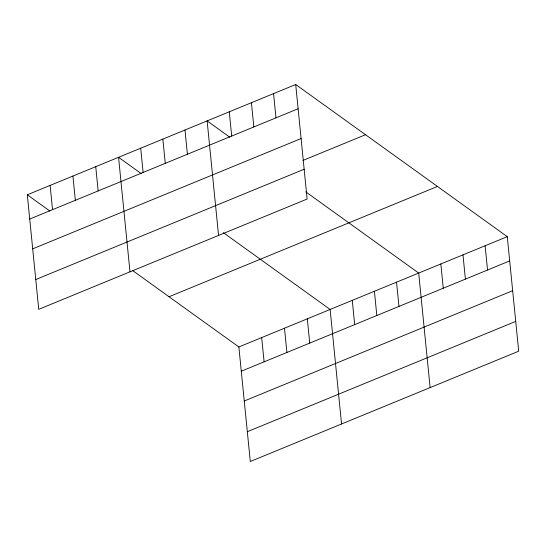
<?xml version="1.0" encoding="UTF-8"?>
<svg xmlns="http://www.w3.org/2000/svg" width="546" height="546" viewBox="0 0 546 546"><rect width="100%" height="100%" fill="white"/><g stroke="black" fill="none" stroke-linecap="round" stroke-linejoin="round"><path stroke-width="0.82" d="M295.7 84.507L307.132 199.031L38.732 309.336L27.3 194.806L295.7 84.507L507.268 236.664L518.7 351.194L250.3 461.493L238.868 346.969L132.739 270.639M29.723 219.048L298.116 108.75M32.692 248.846L301.092 138.541M302.907 160.449L365.52 134.719M35.756 279.538L304.156 169.24M169.048 296.751L437.448 186.452M238.868 346.969L507.268 236.664M241.291 371.212L509.691 260.913M244.267 401.003L512.66 290.704M247.324 431.702L515.724 321.403M229.736 137.162L207.125 120.905L218.557 235.435M305.719 191.81L418.7 273.061L430.125 387.592M141.161 173.56L118.557 157.303L129.989 271.833M223.314 232.644L330.125 309.466L341.557 423.996M27.3 194.806L49.904 211.063M485.128 245.761L487.544 270.011M462.981 254.866L465.404 279.108M440.84 263.964L443.256 288.213M396.553 282.166L398.976 306.408M374.413 291.264L376.829 315.513M352.266 300.361L354.688 324.611M307.309 318.837L309.732 343.086M273.553 93.605L275.976 117.847M284.5 328.214L286.916 352.463M251.413 102.703L253.835 126.952M261.684 337.592L264.107 361.834M229.272 111.8L231.688 136.05M184.985 130.003L187.408 154.252M162.844 139.1L165.261 163.35M140.697 148.205L143.12 172.447M95.741 166.68L98.164 190.923M72.925 176.051L75.348 200.3M50.116 185.428L52.532 209.678"/></g></svg>
